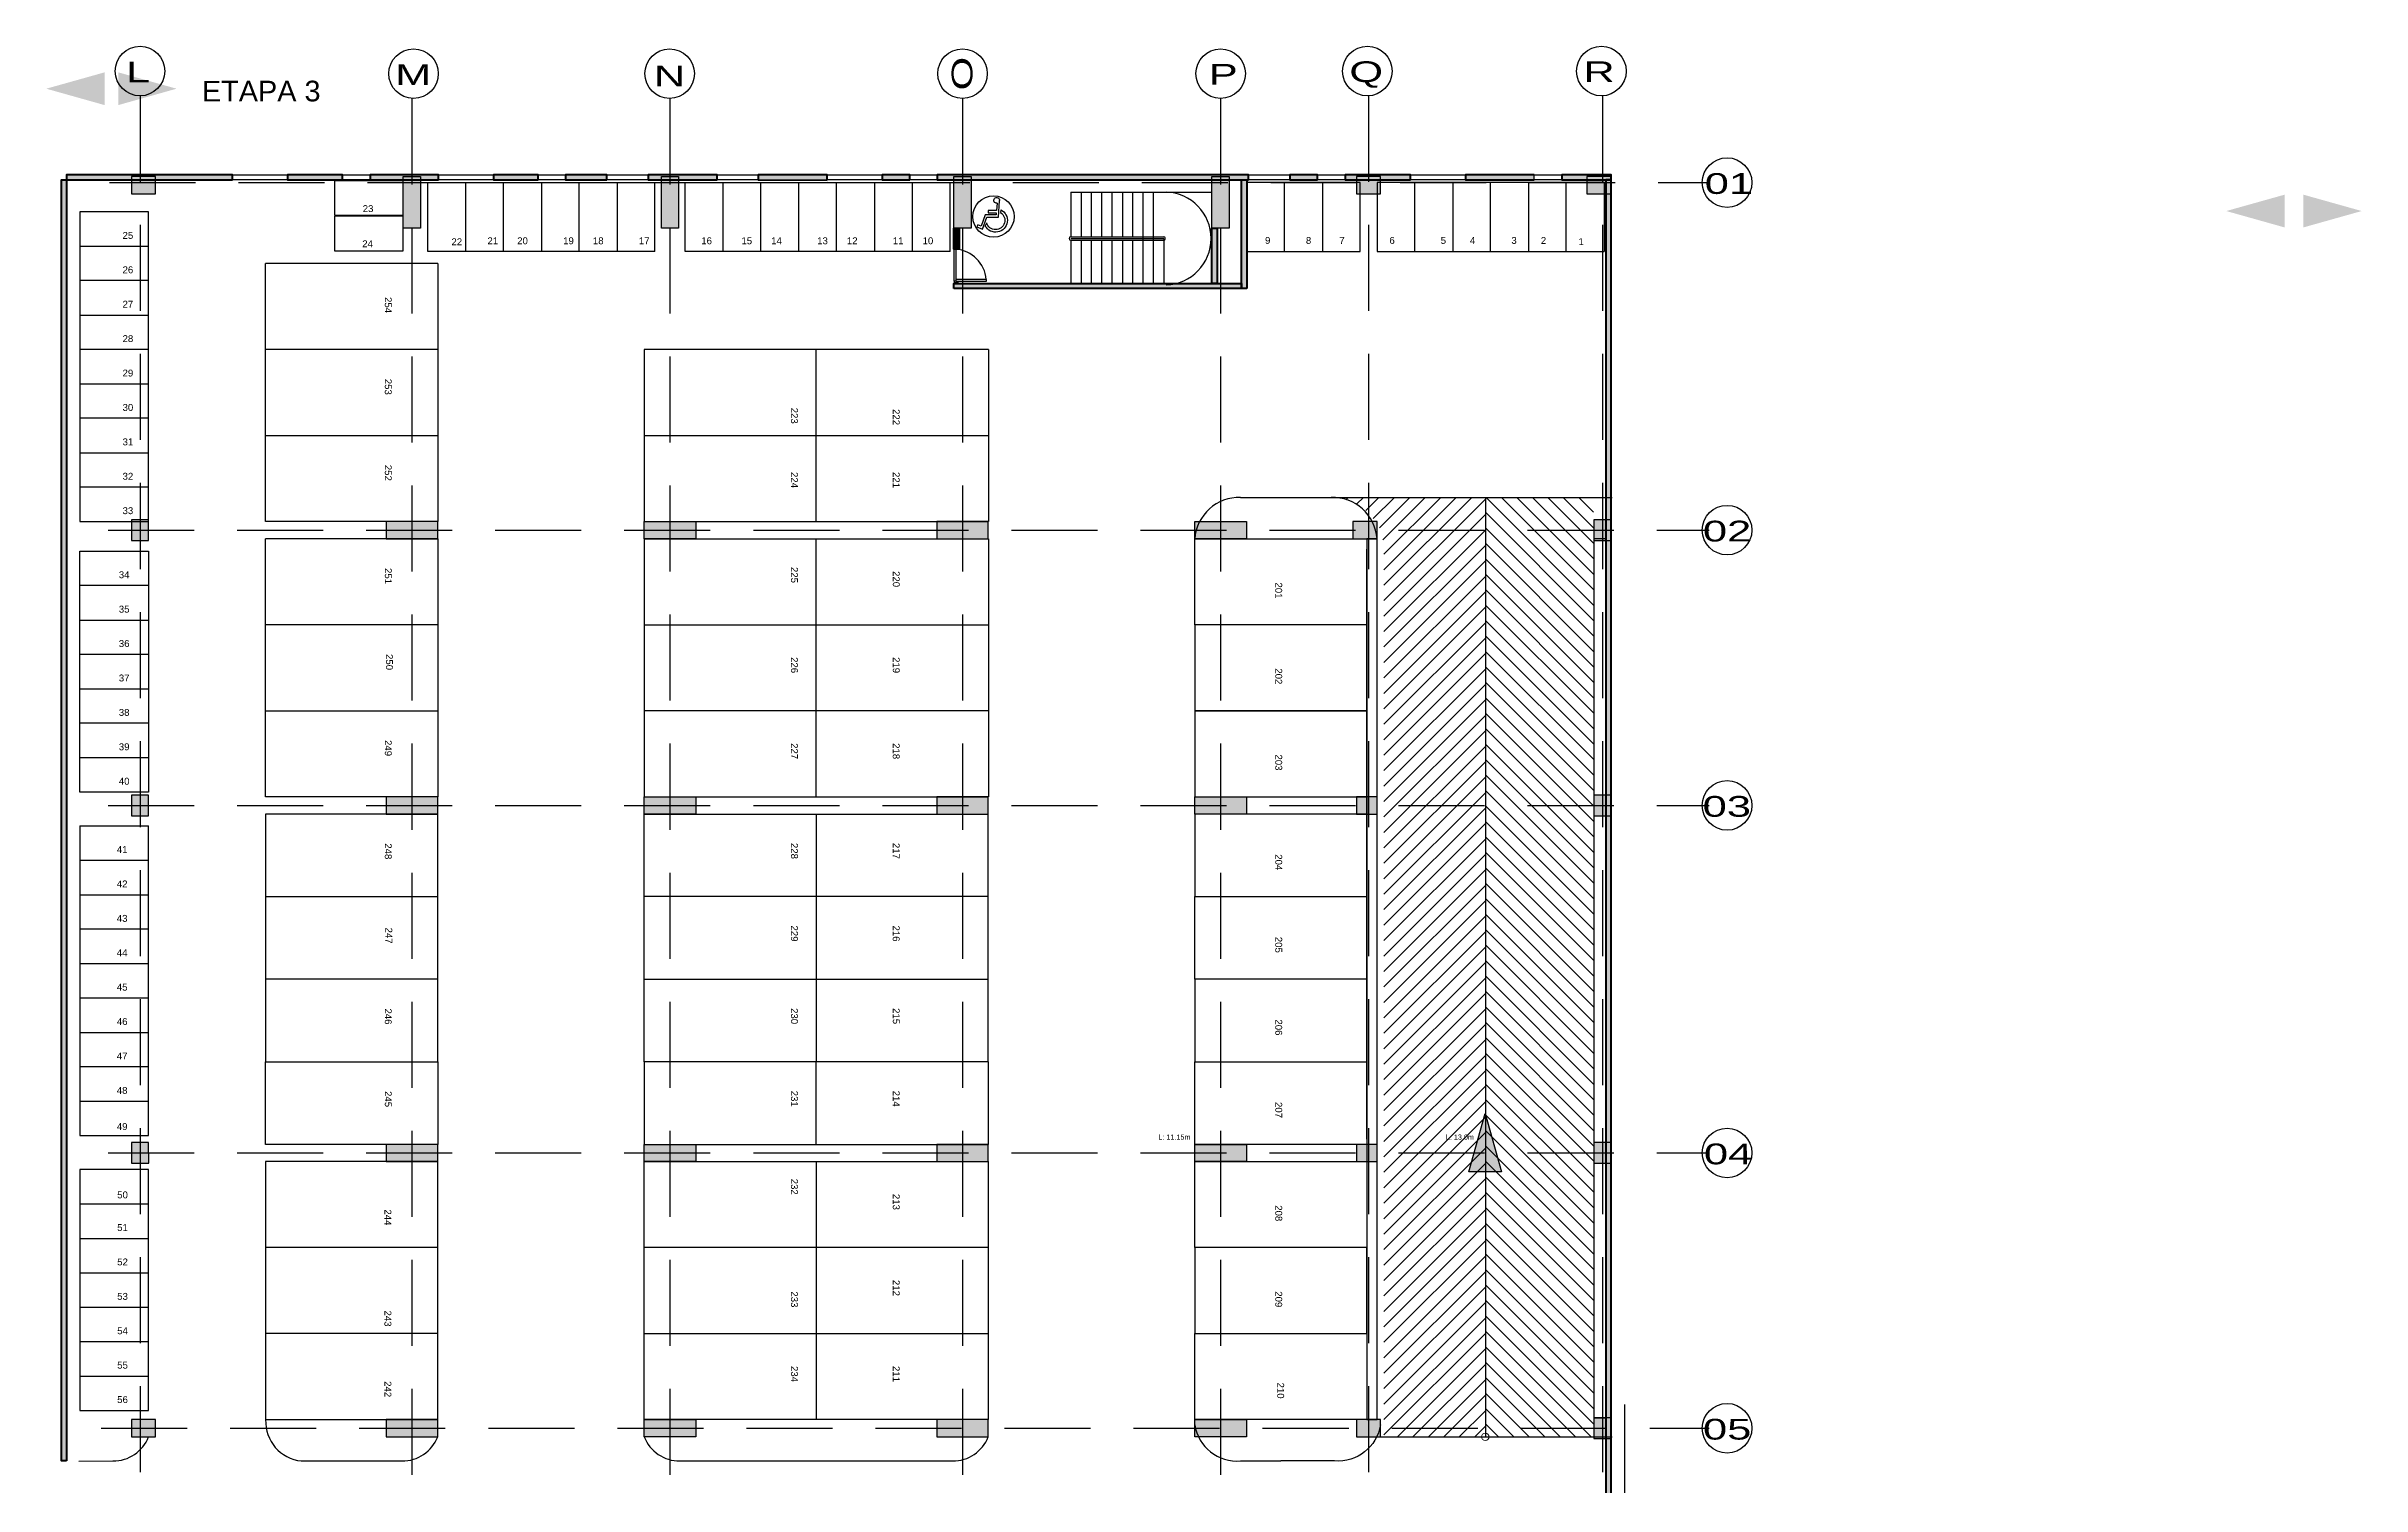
# Model space of a CAD drawing. Header units: millimetres. Extents: x -967 to 876, y -355 to 681.
# Drawn here: x 81.8 to 149.1, y -208.5 to -166.7 of the extents above; entities that cross this region are included whole.
import ezdxf

# ---------------------------------------------------------------- set-up
doc = ezdxf.new("R2010")
doc.units = ezdxf.units.MM
doc.linetypes.add('LÍNEAS_OCULTASX2', pattern=[0.75, 0.5, -0.25])
doc.layers.add('-auxiliar', color=190, linetype='Continuous', plot=False)
for name, color, linetype in [('-parquead', 8, 'Continuous'), ('A-HATCH CONCRETO', 8, 'Continuous'), ('AMOBLAMIENTO', 8, 'Continuous'), ('AREA PARQUEO', 8, 'Continuous'), ('AS_GL DETECCION_PISO 2', 7, 'Continuous'), ('GG_PISO 1', 251, 'Continuous'), ('GG_PISO 2', 8, 'Continuous'), ('JCA_HATCH 254', 252, 'Continuous'), ('TEXTO 3', 3, 'Continuous')]:
    doc.layers.add(name, color=color, linetype=linetype)
for name, color, linetype, lineweight in [('Muro', 9, 'Continuous', 40), ('Piso', 251, 'Continuous', 30), ('TEXTOS', 8, 'Continuous', 20)]:
    doc.layers.add(name, color=color, linetype=linetype, lineweight=lineweight)
doc.styles.get("Standard").update_dxf_attribs({"font": 'arial.ttf'})
doc.styles.add('style2', font='arial.ttf', dxfattribs={"width": 1.5})

# ---------------------------------------------------------------- blocks, each defined once
blk = doc.blocks.new('A$C66dadc9e')
at = {"layer": 'JCA_HATCH 254'}
for points in [[(-18.569, 13.306), (-16.876, 12.83), (-16.876, 13.781)], [(-14.634, 13.306), (-16.326, 12.83), (-16.326, 13.781)]]:
    blk.add_hatch(color=256, dxfattribs=at).paths.add_polyline_path(points)
blk = doc.blocks.new('estructura etapa 3')
at = {"layer": 'GG_PISO 1'}
h = blk.add_hatch(color=256, dxfattribs=at)
h.paths.add_polyline_path([(-91.651, -6658.124), (-91.651, -6657.624), (-92.35, -6657.624), (-92.35, -6658.124)])
h.paths.add_polyline_path([(-49.354, -6658.124), (-49.354, -6657.624), (-50.055, -6657.624), (-50.055, -6658.124)])
h.paths.add_polyline_path([(-56.053, -6658.124), (-56.053, -6657.624), (-56.753, -6657.624), (-56.753, -6658.124)])
h.paths.add_polyline_path([(-76.45, -6659.124), (-76.95, -6659.124), (-76.95, -6657.624), (-76.45, -6657.624)])
h.paths.add_polyline_path([(-83.95, -6659.124), (-84.45, -6659.124), (-84.45, -6657.624), (-83.95, -6657.624)])
h.paths.add_polyline_path([(-60.452, -6659.124), (-60.952, -6659.124), (-60.952, -6657.624), (-60.452, -6657.624)])
h.paths.add_polyline_path([(-67.95, -6659.124), (-68.45, -6659.124), (-68.45, -6657.624), (-67.95, -6657.624)])
h.paths.add_polyline_path([(-91.85, -6668.199), (-91.851, -6667.599), (-92.35, -6667.599), (-92.349, -6668.199)])
h.paths.add_polyline_path([(-49.354, -6668.199), (-49.354, -6667.599), (-49.854, -6667.599), (-49.854, -6668.199)])
h.paths.add_polyline_path([(-56.154, -6668.149), (-56.154, -6667.649), (-56.854, -6667.649), (-56.854, -6668.149)])
h.paths.add_polyline_path([(-59.952, -6667.649), (-59.952, -6668.149), (-61.452, -6668.149), (-61.452, -6667.649)])
h.paths.add_polyline_path([(-75.95, -6667.649), (-75.95, -6668.149), (-77.45, -6668.149), (-77.45, -6667.649)])
h.paths.add_polyline_path([(-68.95, -6667.649), (-68.95, -6668.149), (-67.45, -6668.149), (-67.45, -6667.649)])
h.paths.add_polyline_path([(-84.95, -6667.649), (-84.95, -6668.149), (-83.45, -6668.149), (-83.45, -6667.649)])
h.paths.add_polyline_path([(-91.85, -6676.199), (-91.85, -6675.599), (-92.349, -6675.599), (-92.349, -6676.199)])
h.paths.add_polyline_path([(-49.354, -6676.199), (-49.354, -6675.599), (-49.854, -6675.599), (-49.854, -6676.199)])
h.paths.add_polyline_path([(-56.154, -6676.149), (-56.154, -6675.649), (-56.754, -6675.649), (-56.754, -6676.149)])
h.paths.add_polyline_path([(-59.952, -6675.649), (-59.952, -6676.149), (-61.452, -6676.149), (-61.452, -6675.649)])
h.paths.add_polyline_path([(-75.95, -6675.649), (-75.95, -6676.149), (-77.45, -6676.149), (-77.45, -6675.649)])
h.paths.add_polyline_path([(-68.95, -6675.649), (-68.95, -6676.149), (-67.45, -6676.149), (-67.45, -6675.649)])
h.paths.add_polyline_path([(-84.95, -6675.649), (-84.95, -6676.149), (-83.45, -6676.149), (-83.45, -6675.649)])
h.paths.add_polyline_path([(-91.847, -6686.299), (-91.851, -6685.699), (-92.35, -6685.699), (-92.346, -6686.299)])
h.paths.add_polyline_path([(-49.354, -6686.299), (-49.354, -6685.699), (-49.854, -6685.699), (-49.854, -6686.299)])
h.paths.add_polyline_path([(-56.154, -6686.249), (-56.154, -6685.749), (-56.754, -6685.749), (-56.754, -6686.249)])
h.paths.add_polyline_path([(-59.952, -6685.749), (-59.952, -6686.249), (-61.452, -6686.249), (-61.452, -6685.749)])
h.paths.add_polyline_path([(-75.95, -6685.749), (-75.95, -6686.249), (-77.45, -6686.249), (-77.45, -6685.749)])
h.paths.add_polyline_path([(-68.95, -6685.749), (-68.95, -6686.249), (-67.45, -6686.249), (-67.45, -6685.749)])
h.paths.add_polyline_path([(-84.95, -6685.749), (-84.95, -6686.249), (-83.45, -6686.249), (-83.45, -6685.749)])
h.paths.add_polyline_path([(-49.353, -6694.294), (-49.354, -6693.699), (-49.855, -6693.699), (-49.854, -6694.294)])
h.paths.add_polyline_path([(-56.054, -6694.249), (-56.054, -6693.749), (-56.753, -6693.749), (-56.753, -6694.249)])
h.paths.add_polyline_path([(-91.651, -6694.249), (-91.651, -6693.749), (-92.35, -6693.749), (-92.35, -6694.249)])
h.paths.add_polyline_path([(-59.952, -6693.749), (-59.952, -6694.249), (-61.452, -6694.249), (-61.452, -6693.749)])
h.paths.add_polyline_path([(-75.95, -6693.749), (-75.95, -6694.249), (-77.45, -6694.249), (-77.45, -6693.749)])
h.paths.add_polyline_path([(-68.95, -6693.749), (-68.95, -6694.249), (-67.45, -6694.249), (-67.45, -6693.749)])
h.paths.add_polyline_path([(-84.95, -6693.749), (-84.95, -6694.249), (-83.45, -6694.249), (-83.45, -6693.749)])
h.paths.add_polyline_path([(-49.358, -6703.974), (-49.353, -6703.374), (-49.854, -6703.374), (-49.859, -6703.974)])
h.paths.add_polyline_path([(-56.054, -6703.924), (-56.054, -6703.424), (-56.753, -6703.424), (-56.753, -6703.924)])
h.paths.add_polyline_path([(-67.95, -6704.924), (-67.95, -6703.424), (-68.45, -6703.424), (-68.45, -6704.924)])
h.paths.add_polyline_path([(-91.651, -6703.924), (-91.651, -6703.424), (-92.35, -6703.424), (-92.35, -6703.924)])
h.paths.add_polyline_path([(-61.847, -6703.424), (-60.347, -6703.424), (-60.347, -6703.924), (-61.847, -6703.924)])
h.paths.add_polyline_path([(-83.95, -6704.924), (-83.95, -6703.424), (-84.45, -6703.424), (-84.45, -6704.924)])
h.paths.add_polyline_path([(-76.45, -6704.924), (-76.45, -6703.424), (-76.95, -6703.424), (-76.95, -6704.924)])
h.paths.add_polyline_path([(-49.354, -6711.949), (-49.354, -6711.449), (-50.054, -6711.449), (-50.054, -6711.949)])
h.paths.add_polyline_path([(-55.954, -6711.949), (-55.954, -6711.449), (-56.654, -6711.449), (-56.654, -6711.949)])
h.paths.add_polyline_path([(-91.65, -6711.949), (-91.65, -6711.449), (-92.35, -6711.449), (-92.35, -6711.949)])
h.paths.add_polyline_path([(-60.952, -6711.949), (-60.952, -6709.549), (-60.452, -6709.549), (-60.452, -6711.949)])
h.paths.add_polyline_path([(-68.45, -6709.549), (-68.45, -6711.949), (-67.95, -6711.949), (-67.95, -6709.549)])
h.paths.add_polyline_path([(-76.95, -6709.549), (-76.95, -6711.949), (-76.45, -6711.949), (-76.45, -6709.549)])
h.paths.add_polyline_path([(-83.95, -6709.549), (-83.95, -6711.949), (-84.45, -6711.949), (-84.45, -6709.549)])
at = {"layer": 'GG_PISO 1', "color": 253, "linetype": 'LÍNEAS_OCULTASX2', "ltscale": 5}
for p, q in [((-92.1, -6655.279), (-92.1, -6714.861)), ((-84.2, -6655.354), (-84.2, -6714.914)), ((-76.7, -6655.354), (-76.7, -6714.914)), ((-68.2, -6655.354), (-68.2, -6714.914)), ((-60.702, -6655.354), (-60.702, -6714.914)), ((-60.702, -6655.354), (-60.702, -6714.914)), ((-56.404, -6655.279), (-56.404, -6714.839)), ((-49.604, -6655.279), (-49.604, -6714.839)), ((-92.986, -6657.799), (-46.502, -6657.799)), ((-93.028, -6667.899), (-46.502, -6667.899)), ((-93.028, -6675.899), (-46.502, -6675.899)), ((-93.028, -6685.999), (-46.502, -6685.999)), ((-93.228, -6693.999), (-46.502, -6693.999)), ((-93.52, -6703.674), (-46.502, -6703.674)), ((-93.66, -6711.699), (-46.502, -6711.699))]:
    blk.add_line(p, q, dxfattribs=at)
at = {"layer": 'GG_PISO 1', "color": 0}
for points in [[(-91.651, -6658.124), (-91.651, -6657.624), (-92.35, -6657.624), (-92.35, -6658.124)], [(-83.95, -6659.124), (-84.45, -6659.124), (-84.45, -6657.624), (-83.95, -6657.624)], [(-76.45, -6659.124), (-76.95, -6659.124), (-76.95, -6657.624), (-76.45, -6657.624)], [(-67.95, -6659.124), (-68.45, -6659.124), (-68.45, -6657.624), (-67.95, -6657.624)], [(-60.452, -6659.124), (-60.952, -6659.124), (-60.952, -6657.624), (-60.452, -6657.624)], [(-56.053, -6658.124), (-56.053, -6657.624), (-56.753, -6657.624), (-56.753, -6658.124)], [(-49.354, -6658.124), (-49.354, -6657.624), (-50.055, -6657.624), (-50.055, -6658.124)], [(-91.85, -6668.199), (-91.851, -6667.599), (-92.35, -6667.599), (-92.349, -6668.199)], [(-84.95, -6667.649), (-84.95, -6668.149), (-83.45, -6668.149), (-83.45, -6667.649)], [(-75.95, -6667.649), (-75.95, -6668.149), (-77.45, -6668.149), (-77.45, -6667.649)], [(-68.95, -6667.649), (-68.95, -6668.149), (-67.45, -6668.149), (-67.45, -6667.649)], [(-59.952, -6667.649), (-59.952, -6668.149), (-61.452, -6668.149), (-61.452, -6667.649)], [(-56.154, -6668.149), (-56.154, -6667.649), (-56.854, -6667.649), (-56.854, -6668.149)], [(-49.354, -6668.199), (-49.354, -6667.599), (-49.854, -6667.599), (-49.854, -6668.199)], [(-91.85, -6676.199), (-91.85, -6675.599), (-92.349, -6675.599), (-92.349, -6676.199)], [(-84.95, -6675.649), (-84.95, -6676.149), (-83.45, -6676.149), (-83.45, -6675.649)], [(-75.95, -6675.649), (-75.95, -6676.149), (-77.45, -6676.149), (-77.45, -6675.649)], [(-68.95, -6675.649), (-68.95, -6676.149), (-67.45, -6676.149), (-67.45, -6675.649)], [(-59.952, -6675.649), (-59.952, -6676.149), (-61.452, -6676.149), (-61.452, -6675.649)], [(-56.154, -6676.149), (-56.154, -6675.649), (-56.754, -6675.649), (-56.754, -6676.149)], [(-49.354, -6676.199), (-49.354, -6675.599), (-49.854, -6675.599), (-49.854, -6676.199)], [(-91.847, -6686.299), (-91.851, -6685.699), (-92.35, -6685.699), (-92.346, -6686.299)], [(-84.95, -6685.749), (-84.95, -6686.249), (-83.45, -6686.249), (-83.45, -6685.749)], [(-75.95, -6685.749), (-75.95, -6686.249), (-77.45, -6686.249), (-77.45, -6685.749)], [(-68.95, -6685.749), (-68.95, -6686.249), (-67.45, -6686.249), (-67.45, -6685.749)], [(-59.952, -6685.749), (-59.952, -6686.249), (-61.452, -6686.249), (-61.452, -6685.749)], [(-56.154, -6686.249), (-56.154, -6685.749), (-56.754, -6685.749), (-56.754, -6686.249)], [(-49.354, -6686.299), (-49.354, -6685.699), (-49.854, -6685.699), (-49.854, -6686.299)], [(-91.651, -6694.249), (-91.651, -6693.749), (-92.35, -6693.749), (-92.35, -6694.249)], [(-84.95, -6693.749), (-84.95, -6694.249), (-83.45, -6694.249), (-83.45, -6693.749)], [(-75.95, -6693.749), (-75.95, -6694.249), (-77.45, -6694.249), (-77.45, -6693.749)], [(-68.95, -6693.749), (-68.95, -6694.249), (-67.45, -6694.249), (-67.45, -6693.749)], [(-59.952, -6693.749), (-59.952, -6694.249), (-61.452, -6694.249), (-61.452, -6693.749)], [(-56.054, -6694.249), (-56.054, -6693.749), (-56.753, -6693.749), (-56.753, -6694.249)], [(-49.353, -6694.294), (-49.354, -6693.699), (-49.855, -6693.699), (-49.854, -6694.294)], [(-91.651, -6703.924), (-91.651, -6703.424), (-92.35, -6703.424), (-92.35, -6703.924)], [(-83.95, -6704.924), (-83.95, -6703.424), (-84.45, -6703.424), (-84.45, -6704.924)], [(-76.45, -6704.924), (-76.45, -6703.424), (-76.95, -6703.424), (-76.95, -6704.924)], [(-67.95, -6704.924), (-67.95, -6703.424), (-68.45, -6703.424), (-68.45, -6704.924)], [(-61.847, -6703.424), (-60.347, -6703.424), (-60.347, -6703.924), (-61.847, -6703.924)], [(-56.054, -6703.924), (-56.054, -6703.424), (-56.753, -6703.424), (-56.753, -6703.924)], [(-49.358, -6703.974), (-49.353, -6703.374), (-49.854, -6703.374), (-49.859, -6703.974)], [(-83.95, -6709.549), (-83.95, -6711.949), (-84.45, -6711.949), (-84.45, -6709.549)], [(-76.95, -6709.549), (-76.95, -6711.949), (-76.45, -6711.949), (-76.45, -6709.549)], [(-68.45, -6709.549), (-68.45, -6711.949), (-67.95, -6711.949), (-67.95, -6709.549)], [(-60.952, -6711.949), (-60.952, -6709.549), (-60.452, -6709.549), (-60.452, -6711.949)], [(-91.65, -6711.949), (-91.65, -6711.449), (-92.35, -6711.449), (-92.35, -6711.949)], [(-55.954, -6711.949), (-55.954, -6711.449), (-56.654, -6711.449), (-56.654, -6711.949)], [(-49.354, -6711.949), (-49.354, -6711.449), (-50.054, -6711.449), (-50.054, -6711.949)]]:
    blk.add_lwpolyline(points, close=True, dxfattribs=at)
at = {"layer": 'GG_PISO 1', "linetype": 'Continuous'}
for centre in [(-92.1, -6654.559), (-84.152, -6654.634), (-76.71, -6654.634), (-68.2, -6654.634), (-60.699, -6654.634), (-56.435, -6654.559), (-56.435, -6654.559), (-49.635, -6654.559), (-49.635, -6654.559), (-45.982, -6657.799), (-45.982, -6667.899), (-45.982, -6675.899), (-45.982, -6685.999), (-45.982, -6693.999), (-45.982, -6703.674), (-45.982, -6711.699)]:
    blk.add_circle(centre, 0.72, dxfattribs=at)
at = {"layer": 'GG_PISO 1', "style": 'style2', "width": 1.5}
for s, height, rotation, p in [('L', 0.603, 0.02931, (-92.507, -6654.889)), ('M', 0.603, 0.02931, (-84.687, -6654.964)), ('N', 0.603, 0.02931, (-77.168, -6655.005)), ('O', 0.603, 90.02931, (-67.911, -6655.124)), ('P', 0.603, 0.02931, (-61.044, -6654.954)), ('Q', 0.603, 0.02931, (-56.96, -6654.879)), ('R', 0.603, 0.02931, (-50.16, -6654.879)), ('01', 0.6031, 0.02931, (-46.633, -6658.129)), ('02', 0.6031, 0.02931, (-46.685, -6668.229)), ('03', 0.6031, 0.02931, (-46.693, -6676.229)), ('04', 0.6031, 0.02931, (-46.655, -6686.329)), ('05', 0.6031, 0.02931, (-46.683, -6694.329)), ('06', 0.6031, 0.02931, (-46.684, -6704.004)), ('07', 0.6031, 0.02931, (-46.69, -6712.029))]:
    blk.add_text(s, height=height, rotation=rotation, dxfattribs=at).set_placement(p)
blk = doc.blocks.new('discap')
at = {"layer": 'TEXTO 3', "color": 0, "linetype": 'Continuous'}
for p, q in [((-179169, -277469), (-179154, -277610)), ((-178353, -278322), (-178426, -278155))]:
    blk.add_line(p, q, dxfattribs=at)
blk.add_lwpolyline([(-178974, -277120), (-178946, -277498), (-178511, -277498), (-178511, -277624), (-178926, -277624), (-178926, -277730), (-178352, -277730), (-178127, -278321), (-177953, -278254), (-177909, -278371), (-178198, -278488), (-178440, -277852), (-179047, -277852), (-179102, -276980)], dxfattribs=at)
for centre, radius, start, end in [((-178951, -276970), 152, 261.2603, 183.66969), ((-178897, -278025), 619, 116.09541, 331.34503), ((-178897, -278025), 488, 121.7945, 344.57102)]:
    blk.add_arc(centre, radius, start, end, dxfattribs=at)
blk = doc.blocks.new('A$Ce042a74c')
at = {"layer": 'A-HATCH CONCRETO', "ltscale": 0.03}
h = blk.add_hatch(color=256, dxfattribs=at)
h.dxf.hatch_style = 1
h.paths.add_polyline_path([(37.983, 8.975), (36.988, 8.975), (36.988, 8.825), (37.983, 8.825)])
h.paths.add_polyline_path([(38.983, 11.675), (38.983, 8.175), (39.133, 8.175), (39.133, 11.675)])
h.paths.add_polyline_path([(38.983, 8.975), (38.983, 8.975), (38.983, 8.825), (38.983, 8.825)], flags=17)
h.paths.add_polyline_path([(35.488, 8.975), (30.936, 8.975), (30.936, 8.825), (35.488, 8.825)])
h.paths.add_polyline_path([(33.787, 8.825), (33.787, 8.825), (33.637, 8.825), (33.637, 8.825)], flags=17)
h.paths.add_polyline_path([(33.787, 6.462), (33.637, 6.462), (33.637, 7.823), (33.787, 7.823)])
h.paths.add_polyline_path([(33.637, 7.474), (33.637, 7.624), (33.003, 7.624), (33.003, 7.475)])
h.paths.add_polyline_path([(31.549, 7.475), (31.549, 7.625), (32.203, 7.625), (32.203, 7.475)])
h.paths.add_polyline_path([(30.185, 7.475), (30.185, 7.625), (30.749, 7.625), (30.749, 7.475)])
h.paths.add_polyline_path([(30.489, 6.462), (30.339, 6.462), (30.339, 7.475), (30.489, 7.475)])
h.paths.add_polyline_path([(32.138, 6.462), (31.988, 6.462), (31.988, 7.475), (32.138, 7.475)])
h.paths.add_polyline_path([(26.544, 6.462), (33.787, 6.462), (33.787, 6.312), (26.544, 6.312)])
h.paths.add_polyline_path([(26.694, 7.475), (26.694, 7.625), (28.886, 7.625), (28.886, 7.475)])
h.paths.add_polyline_path([(26.545, 6.462), (26.543, 8.975), (26.693, 8.974), (26.693, 8.824), (26.694, 8.825), (26.695, 6.462)])
h.paths.add_polyline_path([(27.446, 6.462), (27.296, 6.462), (27.296, 6.462), (27.446, 6.462)])
h.paths.add_polyline_path([(26.546, 11.676), (26.546, 9.875), (26.691, 9.875), (26.696, 11.676)])
h.paths.add_polyline_path([(31.087, 8.975), (30.936, 8.975), (30.936, 9.977), (29.034, 9.977), (29.036, 8.975), (28.886, 8.975), (28.883, 10.126), (29.836, 10.126), (29.836, 11.675), (29.986, 11.675), (29.986, 10.126), (30.936, 10.126), (30.936, 11.675), (31.087, 11.675)])
h.paths.add_polyline_path([(31.886, 8.975), (32.036, 8.975), (32.036, 8.975)])
h.paths.add_polyline_path([(26.547, 11.675), (39.133, 11.675), (39.133, 11.825), (26.547, 11.825)])
h.paths.add_polyline_path([(47.081, 11.675), (44.231, 11.675), (44.231, 11.825), (47.081, 11.825)])
h.paths.add_polyline_path([(47.981, 54.675), (47.831, 54.675), (47.831, 3.892), (46.241, 3.892), (46.241, 5.906), (46.931, 5.906), (46.931, 6.056), (46.091, 6.056), (46.091, 2.292), (47.081, 2.292), (47.081, 2.442), (46.241, 2.442), (46.241, 3.742), (47.831, 3.742), (47.831, 0.95), (47.981, 0.95)])
h.paths.add_polyline_path([(27.346, 2.91), (27.373, 2.76), (26.695, 2.76), (26.695, 0.54), (26.544, 0.54), (26.544, 2.91)])
h.paths.add_polyline_path([(29.883, 2.91), (29.911, 2.76), (28.348, 2.76), (28.377, 2.91)])
h.paths.add_polyline_path([(32.1, 2.91), (32.129, 2.76), (30.885, 2.76), (30.914, 2.91)])
h.paths.add_polyline_path([(31.438, 0.54), (31.588, 0.54), (31.588, 0.566), (31.588, 2.76), (31.438, 2.76), (31.438, 0.566)])
h.paths.add_polyline_path([(33.14, 2.91), (33.113, 2.76), (33.737, 2.76), (33.737, 0.54), (33.887, 0.54), (33.887, 2.91)])
h.paths.add_polyline_path([(26.545, 0.39), (33.887, 0.39), (33.887, 0.54), (26.545, 0.54)])
h.paths.add_polyline_path([(7.925, 54.676), (7.925, 54.826), (3.1, 54.825), (3.1, 54.675)])
h.paths.add_polyline_path([(37.395, 51.521), (37.245, 51.521), (37.245, 54.675), (37.395, 54.675)])
h.paths.add_polyline_path([(36.533, 51.671), (36.383, 51.671), (36.383, 53.275), (36.533, 53.275)])
h.paths.add_polyline_path([(28.886, 51.521), (28.886, 51.671), (37.245, 51.671), (37.245, 51.521)])
h.paths.add_polyline_path([(36.383, 54.325), (36.383, 54.475)])
h.paths.add_polyline_path([(29.036, 52.667), (28.886, 52.667), (28.886, 53.275), (29.036, 53.275)], flags=0)
h.paths.add_polyline_path([(29.036, 52.667), (28.886, 52.667), (28.886, 53.275), (29.036, 53.275)], flags=17)
h.paths.add_polyline_path([(29.036, 52.667), (28.886, 52.667), (28.886, 53.275), (29.036, 53.275)], flags=17)
h = blk.add_hatch(color=256, dxfattribs=at)
h.dxf.hatch_style = 1
h.paths.add_polyline_path([(47.981, 54.675), (47.981, 54.825)], flags=17)
h.paths.add_polyline_path([(47.981, 54.675), (47.981, 54.825), (46.54, 54.825), (46.547, 54.675), (45.747, 54.675), (45.747, 54.825), (43.749, 54.825), (43.749, 54.675)])
h.paths.add_polyline_path([(42.149, 54.675), (42.149, 54.825), (40.252, 54.825), (40.252, 54.675)])
h.paths.add_polyline_path([(39.452, 54.675), (39.452, 54.825), (38.65, 54.825), (38.65, 54.675)])
h.paths.add_polyline_path([(37.45, 54.676), (37.45, 54.826), (28.403, 54.825), (28.403, 54.675)])
h.paths.add_polyline_path([(27.603, 54.675), (27.603, 54.825), (26.799, 54.825), (26.799, 54.675)])
h.paths.add_polyline_path([(25.199, 54.674), (25.199, 54.824), (23.202, 54.825), (23.202, 54.675)])
h.paths.add_polyline_path([(22.002, 54.675), (22.002, 54.825), (20.004, 54.825), (20.004, 54.675)])
h.paths.add_polyline_path([(18.804, 54.675), (18.804, 54.825), (17.602, 54.825), (17.602, 54.675)])
h.paths.add_polyline_path([(16.802, 54.676), (16.802, 54.826), (15.505, 54.825), (15.505, 54.675)])
h.paths.add_polyline_path([(13.905, 54.675), (13.905, 54.825), (11.921, 54.825), (11.921, 54.675)])
h.paths.add_polyline_path([(11.121, 54.675), (11.121, 54.825), (9.525, 54.825), (9.525, 54.675)])
at = {"layer": 'JCA_HATCH 254'}
for points in [[(2.512, 57.328), (4.204, 56.852), (4.204, 57.803)], [(6.297, 57.328), (4.604, 56.852), (4.604, 57.803)], [(3.1, 17.45), (2.95, 17.45), (2.95, 54.675), (3.1, 54.675)], [(44.327, 27.543), (44.802, 25.851), (43.851, 25.851)]]:
    blk.add_hatch(color=256, dxfattribs=at).paths.add_polyline_path(points)
at = {"layer": 'JCA_HATCH 254', "linetype": 'Continuous', "ltscale": 0.3}
h = blk.add_hatch(color=256, dxfattribs=at)
h.dxf.hatch_style = 1
h.paths.add_polyline_path([(29.036, 52.667), (28.886, 52.667), (28.886, 53.275), (29.036, 53.275)])
at = {"layer": 'Piso'}
h = blk.add_hatch(dxfattribs=at)
h.set_pattern_fill('ANSI31', color=256, scale=0.1, angle=-41.916, style=0)
h.set_pattern_definition([(45, (42.71952, 22.5916), (-0.2245064, 0.2245064), [])])
h.paths.add_polyline_path([(44.331, 45.45), (44.331, 18.15), (41.381, 18.15), (41.381, 44.1), (41.242, 44.59), (40.949, 45.007), (40.536, 45.305), (40.048, 45.45)])
h = blk.add_hatch(dxfattribs=at)
h.set_pattern_fill('ANSI31', color=256, scale=0.1, angle=-41.916, style=0)
h.set_pattern_definition([(135, (46.04185, 22.5916), (0.2245064, 0.2245064), [])])
h.paths.add_polyline_path([(44.331, 45.45), (44.331, 18.15), (47.491, 18.15), (47.471, 45.45)])
at = {"layer": '-auxiliar', "elevation": -201.258}
for points in [[(29.036, 52.667), (28.886, 52.667), (28.886, 53.275), (29.036, 53.275)], [(36.533, 51.671), (36.383, 51.671), (36.383, 53.275), (36.533, 53.275)]]:
    blk.add_lwpolyline(points, close=True, dxfattribs=at)
at = {"layer": '-parquead'}
for p, q in [((29.886, 49.75), (19.886, 49.75)), ((29.886, 49.75), (29.886, 44.75)), ((37.216, 45.451), (39.884, 45.451)), ((29.886, 44.25), (29.886, 36.75)), ((40.883, 26.802), (40.883, 43.95)), ((29.886, 39.25), (19.886, 39.25)), ((8.886, 36.25), (8.886, 29.05)), ((24.885, 36.25), (24.885, 29.05)), ((24.886, 36.25), (24.886, 29.05)), ((29.885, 33.85), (19.886, 33.85)), ((8.886, 26.15), (8.886, 18.65)), ((24.886, 26.15), (24.886, 18.65)), ((29.886, 23.65), (19.886, 23.65)), ((3.454, 17.444), (4.449, 17.45)), ((9.922, 17.45), (12.849, 17.45)), ((20.922, 17.45), (28.849, 17.45))]:
    blk.add_line(p, q, dxfattribs=at)
for points in [[(7.925, 54.825), (9.525, 54.825), (9.525, 54.675), (7.925, 54.677)], [(10.886, 54.65), (10.886, 53.65), (12.886, 53.65), (12.886, 54.65)], [(11.121, 54.824), (11.921, 54.825), (11.921, 54.675), (11.121, 54.676)], [(13.905, 54.825), (15.505, 54.825), (15.505, 54.675), (13.905, 54.676)], [(16.802, 54.825), (17.602, 54.825), (17.602, 54.675), (16.802, 54.676)], [(18.804, 54.824), (20.004, 54.825), (20.004, 54.675), (18.804, 54.676)], [(22.002, 54.825), (23.202, 54.825), (23.202, 54.675), (22.002, 54.676)], [(25.199, 54.824), (26.799, 54.825), (26.799, 54.675), (25.199, 54.676)], [(27.603, 54.825), (28.403, 54.825), (28.403, 54.675), (27.603, 54.676)], [(37.45, 54.824), (38.65, 54.826), (38.65, 54.676), (37.45, 54.676)], [(39.452, 54.825), (43.749, 54.825), (43.749, 54.675), (39.452, 54.675)], [(45.747, 54.825), (46.547, 54.825), (46.547, 54.675), (45.747, 54.675)], [(10.886, 53.619), (10.886, 52.619), (12.886, 52.619), (12.886, 53.619)], [(35.883, 41.748), (35.883, 44.25), (40.883, 44.25), (40.883, 41.748)], [(41.181, 44.25), (40.883, 44.25), (40.883, 18.65), (41.181, 18.65)], [(47.831, 44.25), (47.481, 44.25), (47.481, 18.7), (47.831, 18.7)], [(35.883, 41.748), (35.883, 39.253), (40.883, 39.253), (40.883, 41.748)], [(35.883, 39.253), (35.883, 36.75), (40.883, 36.75), (40.883, 39.253)], [(40.883, 33.85), (40.883, 36.25), (35.883, 36.25), (35.883, 33.85)], [(40.883, 33.85), (40.883, 31.45), (35.883, 31.45), (35.883, 33.85)], [(40.883, 29.05), (40.883, 31.45), (35.883, 31.45), (35.883, 29.05)], [(8.886, 29.05), (13.886, 29.05), (13.886, 26.65), (8.886, 26.65)], [(40.883, 29.05), (40.883, 26.65), (35.883, 26.65), (35.883, 29.05)], [(35.883, 23.65), (35.883, 26.15), (40.883, 26.15), (40.883, 23.65)], [(35.883, 23.65), (35.883, 21.15), (40.883, 21.15), (40.883, 23.65)], [(35.883, 18.65), (35.883, 21.15), (40.883, 21.15), (40.883, 18.65)]]:
    blk.add_lwpolyline(points, close=True, dxfattribs=at)
for points in [[(20.197, 52.6), (13.598, 52.6), (13.598, 54.6)], [(13.598, 54.6), (20.197, 54.6)], [(14.697, 54.6), (14.697, 52.6)], [(15.797, 52.6), (15.797, 54.6)], [(16.897, 54.6), (16.897, 52.6)], [(17.997, 52.6), (17.997, 54.6)], [(19.097, 54.6), (19.097, 52.6)], [(20.197, 52.6), (20.197, 54.6)], [(28.773, 52.6), (21.075, 52.6), (21.075, 54.6)], [(21.075, 54.6), (28.773, 54.6)], [(22.174, 54.6), (22.174, 52.6)], [(23.274, 52.6), (23.274, 54.6)], [(24.374, 54.6), (24.374, 52.6)], [(25.474, 52.6), (25.474, 54.6)], [(26.574, 54.6), (26.574, 52.6)], [(27.674, 54.6), (27.674, 52.6)], [(28.773, 52.6), (28.773, 54.6)], [(40.695, 54.6), (37.395, 54.6), (37.395, 52.6), (40.695, 52.6)], [(38.495, 52.6), (38.495, 54.6)], [(39.595, 54.6), (39.595, 52.6)], [(40.695, 52.6), (40.695, 54.6)], [(47.781, 54.6), (41.182, 54.6), (41.182, 52.6), (47.781, 52.6)], [(42.281, 52.6), (42.281, 54.6)], [(43.381, 54.6), (43.381, 52.6)], [(44.481, 52.6), (44.481, 54.6)], [(45.581, 54.6), (45.581, 52.6)], [(46.681, 52.6), (46.681, 54.6)], [(47.781, 54.6), (47.781, 52.6)], [(5.486, 53.75), (3.486, 53.75)], [(3.486, 53.75), (3.486, 44.75), (5.486, 44.75), (5.486, 53.75)], [(3.486, 52.75), (5.486, 52.75)], [(13.886, 52.25), (13.886, 44.75), (8.886, 44.75), (8.886, 52.25)], [(13.886, 52.25), (8.886, 52.25)], [(5.486, 51.75), (3.486, 51.75)], [(3.486, 50.75), (5.486, 50.75)], [(5.486, 49.75), (3.486, 49.75)], [(13.886, 49.75), (8.886, 49.75)], [(19.886, 49.75), (19.886, 44.75), (29.886, 44.75)], [(24.886, 44.75), (24.886, 49.75)], [(3.486, 48.75), (5.486, 48.75)], [(5.486, 47.75), (3.486, 47.75)], [(8.886, 47.25), (13.886, 47.25)], [(19.886, 47.25), (29.886, 47.25)], [(3.486, 46.75), (5.486, 46.75)], [(5.486, 45.75), (3.486, 45.75)], [(5.486, 43.888), (5.486, 36.888), (3.486, 36.888)], [(3.486, 43.888), (5.486, 43.888)], [(3.486, 36.888), (3.486, 43.888)], [(13.886, 44.25), (13.886, 36.75), (8.886, 36.75), (8.886, 44.25)], [(13.886, 44.25), (8.886, 44.25)], [(19.886, 44.25), (29.886, 44.25)], [(19.886, 44.25), (19.886, 36.75), (29.886, 36.75)], [(24.886, 36.75), (24.886, 44.25)], [(5.486, 42.888), (3.486, 42.888)], [(3.486, 41.888), (5.486, 41.888)], [(13.886, 41.75), (8.886, 41.75)], [(19.886, 41.75), (29.886, 41.75)], [(5.486, 40.888), (3.486, 40.888)], [(3.486, 39.888), (5.486, 39.888)], [(8.886, 39.25), (13.886, 39.25)], [(5.486, 38.888), (3.486, 38.888)], [(3.486, 37.888), (5.486, 37.888)], [(3.486, 35.903), (5.486, 35.903)], [(3.486, 35.903), (3.486, 26.903), (5.486, 26.903), (5.486, 35.903)], [(13.886, 36.25), (8.886, 36.25)], [(13.886, 29.05), (13.886, 36.25)], [(19.886, 36.25), (29.885, 36.25)], [(29.885, 29.05), (19.886, 29.05), (19.886, 36.25)], [(29.885, 29.05), (29.885, 36.25)], [(5.486, 34.903), (3.486, 34.903)], [(3.486, 33.903), (5.486, 33.903)], [(8.886, 33.85), (13.886, 33.85)], [(5.486, 32.903), (3.486, 32.903)], [(3.486, 31.903), (5.486, 31.903)], [(13.886, 31.45), (8.886, 31.45)], [(19.886, 31.45), (29.885, 31.45)], [(5.486, 30.903), (3.486, 30.903)], [(3.486, 29.903), (5.486, 29.903)], [(19.886, 29.05), (19.886, 26.65), (29.885, 26.65)], [(24.885, 26.65), (24.885, 29.05)], [(24.886, 26.65), (24.886, 29.05)], [(29.885, 29.05), (29.885, 26.65)], [(5.486, 28.903), (3.486, 28.903)], [(3.486, 27.903), (5.486, 27.903)], [(5.486, 25.918), (3.486, 25.918)], [(3.486, 25.918), (3.486, 18.918), (5.486, 18.918), (5.486, 25.918)], [(13.886, 26.15), (8.886, 26.15)], [(8.886, 18.65), (13.886, 18.65), (13.886, 26.15)], [(19.886, 26.15), (29.886, 26.15)], [(29.886, 18.65), (19.886, 18.65), (19.886, 26.15)], [(29.886, 18.65), (29.886, 26.15)], [(3.486, 24.918), (5.486, 24.918)], [(3.486, 23.918), (5.486, 23.918)], [(13.886, 23.65), (8.886, 23.65)], [(3.486, 22.918), (5.486, 22.918)], [(3.486, 21.918), (5.486, 21.918)], [(3.486, 20.918), (5.486, 20.918)], [(13.886, 21.15), (8.886, 21.15)], [(19.886, 21.15), (29.886, 21.15)], [(3.486, 19.918), (5.486, 19.918)]]:
    blk.add_lwpolyline(points, dxfattribs=at)
for points in [[(35.883, 18.5, 0.389268), (37.216, 17.45), (38.383, 17.45)], [(41.282, 18.5, -0.389268), (39.948, 17.45), (38.383, 17.45)]]:
    blk.add_lwpolyline(points, format="xyb", dxfattribs=at)
for centre, radius, start, end in [((37.18, 44.15), 1.301, 88.39669, 175.59445), ((39.884, 44.15), 1.301, 4.40555, 91.60331), ((10.044, 18.603), 1.159, 177.65586, 263.97171), ((4.456, 18.557), 1.107, 269.6463, 338.43469), ((12.856, 18.557), 1.107, 269.6463, 338.43469), ((20.915, 18.557), 1.107, 201.56531, 270.3537), ((28.856, 18.557), 1.107, 269.6463, 338.43469)]:
    blk.add_arc(centre, radius, start, end, dxfattribs=at)
at = {"layer": 'AMOBLAMIENTO'}
blk.add_line((29.032, 51.67, -402.515), (28.882, 51.67, -402.515), dxfattribs=at)
at = {"layer": 'AMOBLAMIENTO', "elevation": -402.515}
blk.add_lwpolyline([(28.896, 52.667), (28.946, 52.667), (28.946, 51.733), (28.896, 51.733)], close=True, dxfattribs=at)
for points in [[(28.957, 51.733), (28.896, 51.733), (28.896, 51.683), (29.008, 51.683), (29.008, 51.721), (28.957, 51.721), (28.957, 51.733)], [(28.995, 51.67), (28.995, 51.683), (28.908, 51.683), (28.908, 51.67)], [(29.828, 51.783), (28.946, 51.783), (28.946, 51.733), (29.828, 51.733)], [(29.011, 51.733), (29.828, 51.733), (29.828, 51.783), (29.011, 51.783)]]:
    blk.add_lwpolyline(points, dxfattribs=at)
at = {"layer": 'AMOBLAMIENTO'}
blk.add_arc((28.853, 51.693, -402.515), 0.978, 5.27801, 84.5428, dxfattribs=at)
at = {"layer": 'AREA PARQUEO'}
for p, q in [((32.281, 54.325), (32.281, 53.025)), ((32.281, 54.325), (36.383, 54.325)), ((32.581, 54.325), (32.581, 53.025)), ((32.881, 53.025), (32.881, 54.325)), ((33.181, 53.025), (33.181, 54.325)), ((33.481, 53.025), (33.481, 54.325)), ((33.781, 54.325), (33.781, 53.025)), ((34.081, 53.025), (34.081, 54.325)), ((34.381, 51.671), (34.381, 54.325)), ((34.681, 51.671), (34.681, 54.325)), ((32.281, 53.025), (34.981, 53.025)), ((32.281, 52.975), (34.981, 52.975)), ((32.281, 52.925), (34.981, 52.925)), ((32.281, 52.925), (32.281, 51.671)), ((32.581, 52.925), (32.581, 51.671)), ((32.881, 51.671), (32.881, 52.925)), ((33.181, 51.671), (33.181, 52.925)), ((33.481, 51.671), (33.481, 52.925)), ((33.781, 52.925), (33.781, 51.671)), ((34.081, 51.671), (34.081, 52.925)), ((34.981, 52.975), (34.981, 51.671)), ((41.282, 18.15), (48.012, 18.15))]:
    blk.add_line(p, q, dxfattribs=at)
blk.add_circle((30.036, 53.613), 0.6, dxfattribs=at)
for centre, radius, start, end in [((35.006, 52.975), 1.351, 271.97639, 88.02362), ((32.281, 52.975), 0.05, 90, 270), ((34.981, 52.975), 0.05, 270, 90)]:
    blk.add_arc(centre, radius, start, end, dxfattribs=at)
at = {"layer": 'Muro'}
for points in [[(3.1, 17.45), (2.95, 17.45), (2.95, 54.675), (3.1, 54.675)], [(7.925, 54.675), (7.925, 54.825), (3.1, 54.825), (3.1, 54.675)], [(11.121, 54.675), (11.121, 54.825), (9.525, 54.825), (9.525, 54.675)], [(13.905, 54.675), (13.905, 54.825), (11.921, 54.825), (11.921, 54.675)], [(16.802, 54.676), (16.802, 54.826), (15.505, 54.825), (15.505, 54.675)], [(18.804, 54.675), (18.804, 54.825), (17.602, 54.825), (17.602, 54.675)], [(22.002, 54.675), (22.002, 54.825), (20.004, 54.825), (20.004, 54.675)], [(25.199, 54.674), (25.199, 54.824), (23.202, 54.825), (23.202, 54.675)], [(27.603, 54.676), (27.603, 54.826), (26.799, 54.825), (26.799, 54.675)], [(37.45, 54.675), (37.45, 54.825), (28.403, 54.825), (28.403, 54.675)], [(37.395, 51.521), (37.245, 51.521), (37.245, 54.675), (37.395, 54.675)], [(39.452, 54.675), (39.452, 54.825), (38.65, 54.826), (38.65, 54.676)], [(42.149, 54.675), (42.149, 54.825), (40.252, 54.825), (40.252, 54.675)], [(47.981, 54.675), (47.981, 54.825), (46.547, 54.825), (46.547, 54.675)], [(47.981, 54.675), (47.831, 54.675), (47.831, 0.95), (47.981, 0.95)], [(29.036, 52.667), (28.886, 52.667), (28.886, 53.275), (29.036, 53.275)], [(36.533, 51.671), (36.383, 51.671), (36.383, 53.275), (36.533, 53.275)], [(28.886, 51.521), (28.886, 51.671), (37.245, 51.671), (37.245, 51.521)]]:
    blk.add_lwpolyline(points, close=True, dxfattribs=at)
blk.add_lwpolyline([(45.747, 54.825), (43.749, 54.825), (43.749, 54.675), (45.747, 54.675)], dxfattribs=at)
at = {"layer": 'Piso'}
for p, q in [((39.884, 45.451), (48.012, 45.451)), ((44.331, 45.451), (44.331, 18.15)), ((48.382, 0.767), (48.382, 19.086, -41.255)), ((41.282, 18.15), (47.382, 18.15))]:
    blk.add_line(p, q, dxfattribs=at)
blk.add_lwpolyline([(44.327, 27.543), (44.802, 25.851), (43.851, 25.851)], close=True, dxfattribs=at)
at = {"layer": 'TEXTOS'}
blk.add_circle((44.324, 18.15), 0.109, dxfattribs=at)
at = {"layer": 'AREA PARQUEO', "xscale": -0.00055120696621, "yscale": 0.00055120696621, "zscale": 0.0005512069662100001, "rotation": 359.999999975327}
blk.add_blockref('discap', (-68.512, 206.75), dxfattribs=at)
at = {"layer": 'AS_GL DETECCION_PISO 2', "linetype": 'Continuous', "lineweight": 50}
blk.add_blockref('estructura etapa 3', (97.335, 6712.399), dxfattribs=at)
at = {"layer": 'GG_PISO 2', "char_height": 0.2}
for s, width, insert, attachment_point, rotation in [('23', 0.89145, (12.017, 53.943), 3, 0), ('25', 0.89145, (4.728, 53.165), 1, 360), ('24', 0.89145, (12.003, 52.921), 3, 0), ('22', 0.89145, (14.595, 52.98), 3, 0), ('21', 0.89145, (15.641, 53.008), 3, 0), ('20', 0.89145, (16.195, 53.008), 1, 360), ('19', 0.89145, (17.841, 53.008), 3, 0), ('18', 0.89145, (18.395, 53.008), 1, 360), ('17', 0.89145, (20.041, 53.008), 3, 0), ('16', 0.89145, (21.544, 53.008), 1, 360), ('15', 0.89145, (23.022, 53.008), 3, 0), ('14', 0.89145, (23.576, 53.008), 1, 360), ('13', 0.89145, (25.222, 53.008), 3, 0), ('12', 0.89145, (25.775, 53.008), 1, 360), ('11', 0.89145, (27.421, 53.008), 3, 0), ('10', 0.89145, (27.975, 53.008), 1, 360), ('9', 0.89145, (37.926, 53.019), 1, 360), ('8', 0.89145, (39.269, 53.019), 3, 0), ('7', 0.89145, (40.085, 53.019), 1, 360), ('6', 0.89145, (41.54, 53.019), 1, 360), ('5', 0.89145, (43.186, 53.019), 3, 0), ('4', 0.89145, (43.879, 53.019), 1, 360), ('3', 0.89145, (45.239, 53.019), 3, 0), ('2', 0.89145, (45.94, 53.019), 1, 360), ('1', 0.89145, (47.035, 52.983), 1, 360), ('26', 0.89145, (4.728, 52.165), 1, 360), ('27', 0.89145, (4.728, 51.165), 1, 360), ('254', 1.5279, (12.549, 51.274), 1, 270), ('28', 0.89145, (4.728, 50.165), 1, 360), ('29', 0.89145, (4.728, 49.165), 1, 360), ('253', 1.5279, (12.549, 48.898), 1, 270), ('30', 0.89145, (4.728, 48.165), 1, 360), ('223', 1.47717, (24.352, 48.058), 1, 270), ('222', 1.21675, (27.31, 48.018), 1, 270), ('31', 0.89145, (4.728, 47.165), 1, 360), ('32', 0.89145, (4.728, 46.165), 1, 360), ('252', 1.5279, (12.549, 46.398), 1, 270), ('224', 1.47717, (24.352, 46.189), 1, 270), ('221', 1.21675, (27.31, 46.189), 1, 270), ('33', 0.89145, (4.728, 45.165), 1, 360), ('34', 0.89145, (4.619, 43.303), 1, 360), ('251', 1.5279, (12.55, 43.399), 1, 270), ('225', 1.47717, (24.352, 43.43), 1, 270), ('220', 1.21675, (27.31, 43.31), 1, 270), ('201', 0.89145, (38.424, 42.979), 1, 270), ('35', 0.89145, (4.619, 42.303), 1, 360), ('36', 0.89145, (4.619, 41.303), 1, 360), ('250', 1.5279, (12.583, 40.899), 1, 270), ('226', 1.34839, (24.352, 40.81), 1, 270), ('219', 1.44433, (27.31, 40.81), 1, 270), ('202', 0.89145, (38.424, 40.484), 1, 270), ('37', 0.89145, (4.619, 40.303), 1, 360), ('38', 0.89145, (4.619, 39.303), 1, 360), ('249', 1.5279, (12.549, 38.399), 1, 270), ('39', 0.89145, (4.619, 38.303), 1, 360), ('227', 1.46632, (24.352, 38.31), 1, 270), ('218', 1.32926, (27.31, 38.31), 1, 270), ('203', 0.89145, (38.424, 37.981), 1, 270), ('40', 0.89145, (4.619, 37.303), 1, 360), ('41', 0.89145, (4.561, 35.318), 1, 360), ('248', 1.5279, (12.549, 35.399), 1, 270), ('228', 1.39428, (24.352, 35.41), 1, 270), ('217', 1.35043, (27.309, 35.41), 1, 270), ('204', 0.89145, (38.424, 35.081), 1, 270), ('42', 0.89145, (4.561, 34.318), 1, 360), ('43', 0.89145, (4.561, 33.318), 1, 360), ('229', 1.25263, (24.352, 33.01), 1, 270), ('216', 1.51574, (27.309, 33.01), 1, 270), ('44', 0.89145, (4.561, 32.318), 1, 360), ('247', 1.5279, (12.566, 32.949), 1, 270), ('205', 0.89145, (38.424, 32.681), 1, 270), ('45', 0.89145, (4.561, 31.318), 1, 360), ('46', 0.89145, (4.561, 30.318), 1, 360), ('246', 1.5279, (12.549, 30.599), 1, 270), ('230', 1.2206, (24.352, 30.61), 1, 270), ('215', 1.52757, (27.31, 30.61), 1, 270), ('206', 0.89145, (38.424, 30.281), 1, 270), ('47', 0.89145, (4.561, 29.318), 1, 360), ('48', 0.89145, (4.561, 28.318), 1, 360), ('245', 1.5279, (12.549, 28.199), 1, 270), ('231', 1.23243, (24.352, 28.21), 1, 270), ('214', 1.38591, (27.31, 28.21), 1, 270), ('207', 0.89145, (38.424, 27.881), 1, 270), ('49', 0.89145, (4.561, 27.268), 1, 360), ('232', 1.19925, (24.352, 25.652), 1, 270), ('50', 0.89145, (4.572, 25.283), 1, 360), ('213', 1.90594, (27.31, 25.21), 1, 270), ('51', 0.89145, (4.572, 24.333), 1, 360), ('244', 1.70433, (12.538, 24.76), 1, 270), ('208', 0.89145, (38.424, 24.881), 1, 270), ('52', 0.89145, (4.572, 23.333), 1, 360), ('53', 0.89145, (4.572, 22.333), 1, 360), ('233', 1.25935, (24.352, 22.378), 1, 270), ('212', 1.36456, (27.31, 22.71), 1, 270), ('209', 0.89145, (38.424, 22.381), 1, 270), ('243', 1.70601, (12.538, 21.822), 1, 270), ('54', 0.89145, (4.572, 21.333), 1, 360), ('55', 0.89145, (4.572, 20.333), 1, 360), ('234', 1.42465, (24.352, 20.21), 1, 270), ('211', 1.45973, (27.31, 20.21), 1, 270), ('242', 2.00679, (12.538, 19.769), 1, 270), ('210', 0.89145, (38.481, 19.728), 1, 270), ('56', 0.89145, (4.572, 19.333), 1, 360)]:
    blk.add_mtext_dynamic_manual_height_columns(s, width=width, gutter_width=5, heights=[0], dxfattribs=dict(at, insert=insert, attachment_point=attachment_point, rotation=rotation))
at = {"layer": 'TEXTOS', "color": 8}
for s, height, rotation, p in [('ETAPA 3', 0.6, 0.06686, (7.034, 56.956)), ('L: 11.15m', 0.15, 359.93314, (34.827, 26.787)), ('L: 13.0m', 0.15, 359.93314, (43.18, 26.787))]:
    blk.add_text(s, height=height, rotation=rotation, dxfattribs=at).set_placement(p)

msp = doc.modelspace()

# ---------------------------------------------------------------- block references
for name, p in [('A$C66dadc9e', (163.695, -184.79)), ('A$Ce042a74c', (79.268, -225.257))]:
    msp.add_blockref(name, p)

doc.saveas('drawing.dxf')
